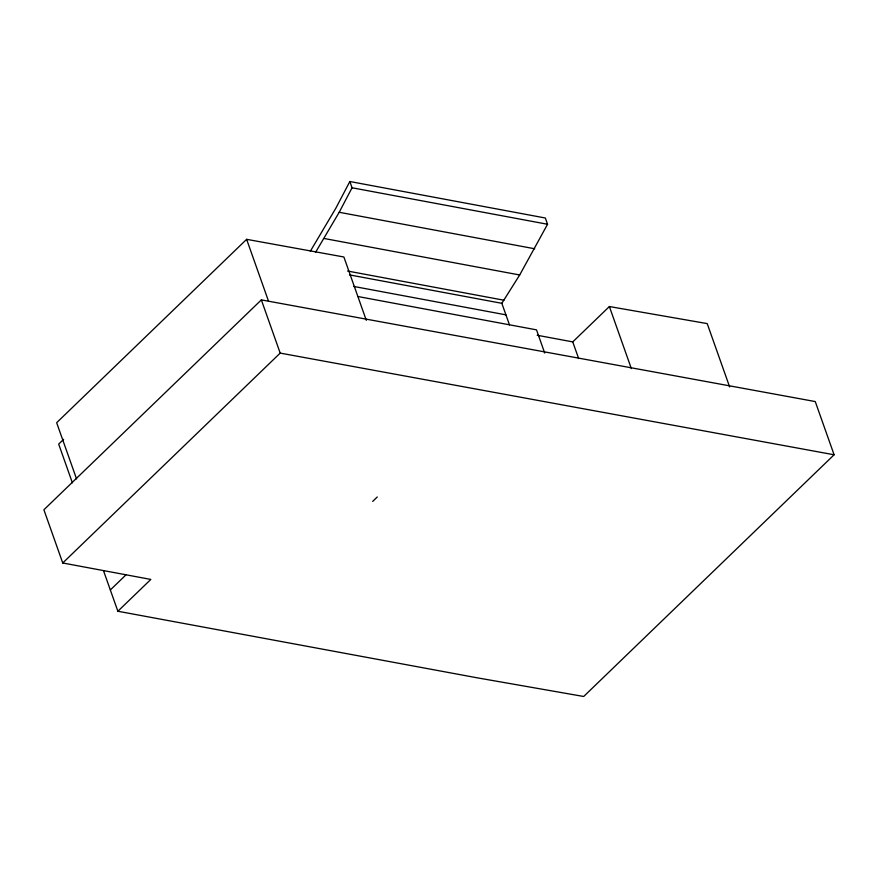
<?xml version="1.0" encoding="UTF-8"?>
<svg xmlns="http://www.w3.org/2000/svg" width="878" height="878" viewBox="0 0 878 878"><rect width="100%" height="100%" fill="white"/><g stroke="black" fill="none" stroke-linecap="round" stroke-linejoin="round"><path stroke-width="1.32" d="M509.47 324.86L501.832 303.316L519.688 274.979L547.554 224.263L545.337 218.007L349.839 181.516L335.78 208.327L310.318 251.262M315.608 252.26L339.204 212.278L352.056 187.782L349.839 181.516M366.313 320.349L343.88 256.991L246.63 239.332L56.653 422.713L76.551 478.905M63.611 439.34L58.683 444.103L72.391 482.823M117.871 611.242L477.116 677.805L583.694 696.484L834.1 454.782L815.256 401.564L261.348 299.892L43.9 509.778L62.744 562.985L150.829 579.425L117.871 611.242L103.472 570.601M62.744 562.985L280.192 353.099L834.1 454.782M110.332 589.961L125.839 574.991M372.678 501.415L377.266 496.992M537.193 335.253L572.752 341.893L609.376 306.543L707.207 323.598L729.64 386.924M352.056 187.782L547.554 224.263M339.204 212.278L534.691 248.77M324.191 238.498L519.688 274.979M347.545 271.028L503.939 300.221M349.488 274.88L501.832 303.316M353.571 286.415L505.915 314.851M358.037 296.544L536.502 329.854L544.7 353.022M609.376 306.543L631.348 368.584M572.752 341.893L578.668 358.586M246.63 239.332L268.602 301.395M261.348 299.892L280.192 353.099"/></g></svg>
